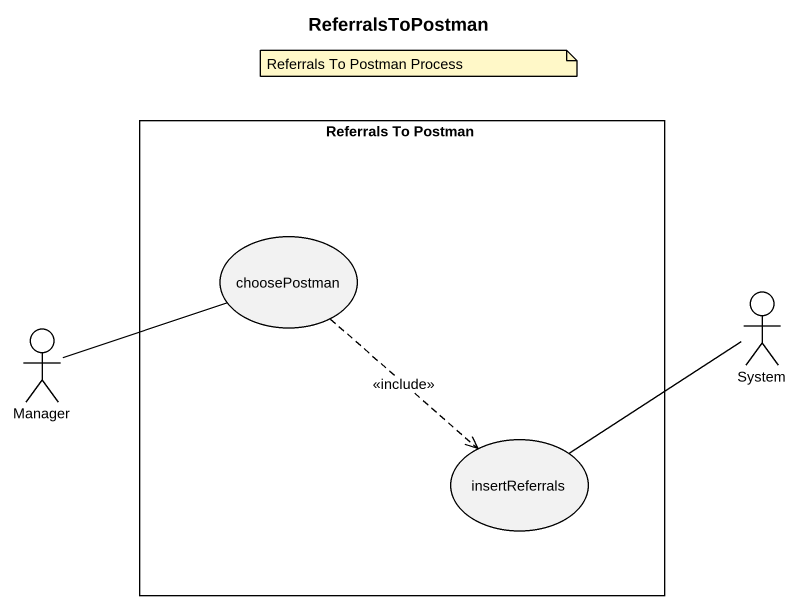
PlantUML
@startuml
title ReferralsToPostman
rectangle "Referrals To Postman" as Referrals_To_Postman {
  usecase choosePostman
  usecase insertReferrals
}
actor System
actor Manager
choosePostman ..> insertReferrals : <<include>>
Manager -right- choosePostman
insertReferrals -right- System
note as N1
  Referrals To Postman Process
end note
@enduml
